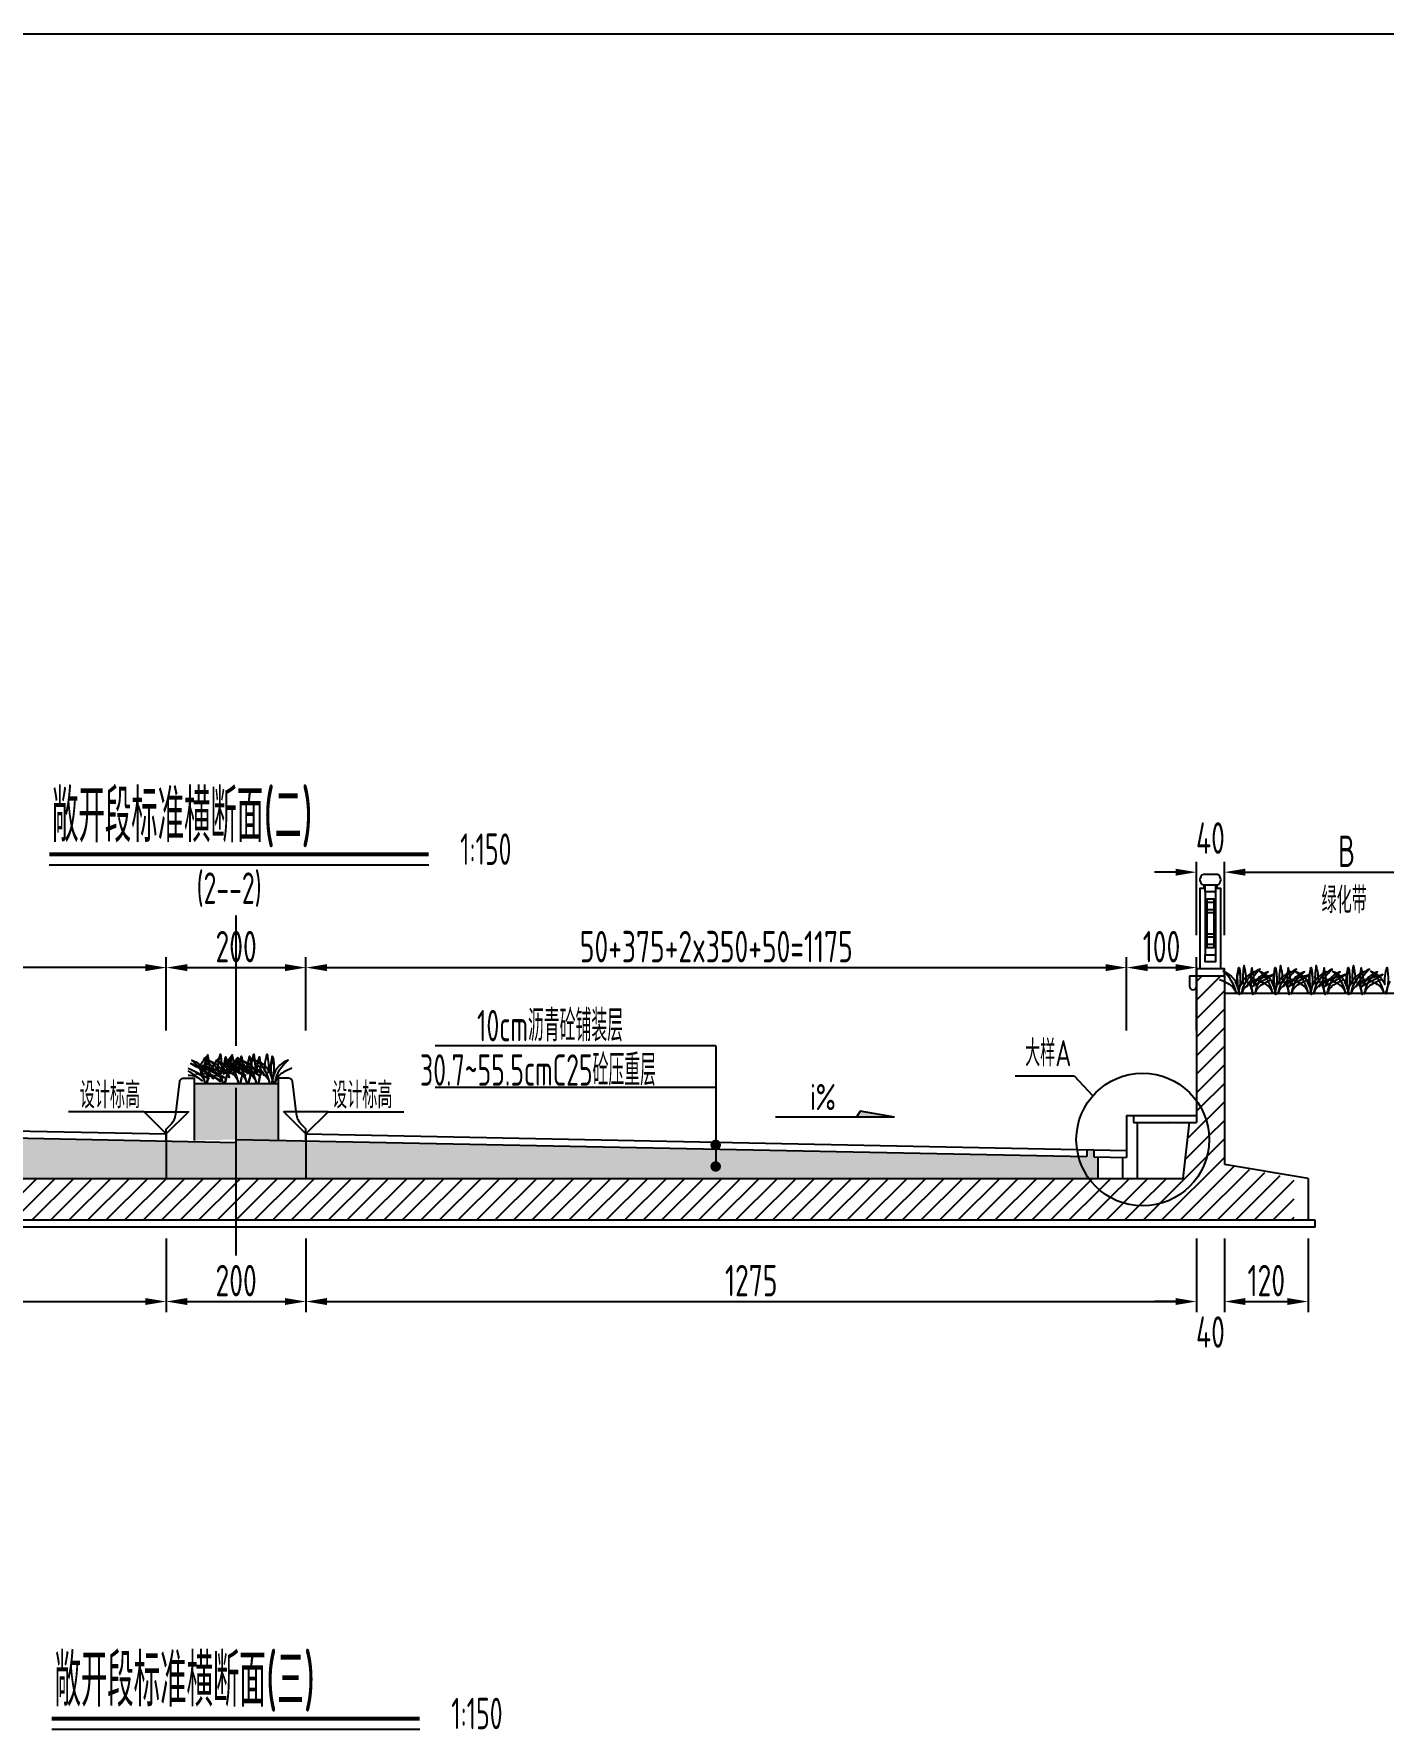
# Model space of a CAD drawing. Header units: millimetres. Extents: x -29538 to 115583, y -232866 to 15404.
# Drawn here: x 1193 to 3125, y 12976 to 15404 of the extents above; entities that cross this region are included whole.
import ezdxf
from ezdxf.enums import TextEntityAlignment as Align

# ---------------------------------------------------------------- set-up
doc = ezdxf.new("R2010")
doc.units = ezdxf.units.MM
doc.header["$LTSCALE"] = 10
doc.header["$MEASUREMENT"] = 0
doc.linetypes.add('ACAD_ISO04W100', pattern=[30, 24, -3, 0, -3])
for name, color, linetype in [('3', 3, 'Continuous'), ('中心线', 3, 'ACAD_ISO04W100'), ('填充', 8, 'Continuous'), ('尺寸', 4, 'Continuous'), ('文字', 7, 'Continuous'), ('标注', 4, 'Continuous'), ('栏杆', 8, 'Continuous'), ('次轮廓线', 7, 'Continuous'), ('轮廓线', 1, 'Continuous')]:
    doc.layers.add(name, color=color, linetype=linetype)
doc.styles.get("Standard").update_dxf_attribs({"font": 'gbenor.shx', "width": 0.75, "bigfont": 'gbcbig.shx'})
doc.dimstyles.new('150', dxfattribs={"dimscale": 15, "dimtxt": 3, "dimasz": 2, "dimexe": 1, "dimexo": 1, "dimgap": 0.5, "dimtad": 1, "dimdec": 1, "dimdsep": 46, "dimtxsty": 'Standard', "dimcen": 0.5, "dimadec": 0, "dimazin": 0, "dimtfac": 1, "dimtdec": 1, "dimtofl": 0, "dimtmove": 2, "dimatfit": 3, "dimfxl": 0, "dimtolj": 1, "dimtzin": 0, "dimarcsym": 0})

# ---------------------------------------------------------------- blocks, each defined once
blk = doc.blocks.new('*D145')
at = {"layer": 'Defpoints', "color": 0}
for p in [(107.9, 13903.2), (1382.9, 13766.2), (1382.9, 13589.9)]:
    blk.add_point(p, dxfattribs=at)
at = {"layer": '标注', "color": 0, "lineweight": -2}
for p, q in [((107.9, 13679.9), (107.9, 13574.9)), ((1382.9, 13679.9), (1382.9, 13574.9)), ((137.9, 13589.9), (1352.9, 13589.9))]:
    blk.add_line(p, q, dxfattribs=at)
at = {"layer": '标注', "color": 0}
for points in [[(137.9, 13594.9), (137.9, 13584.9), (107.9, 13589.9)], [(1352.9, 13594.9), (1352.9, 13584.9), (1382.9, 13589.9)]]:
    blk.add_solid(points, dxfattribs=at)
at = {"layer": '标注', "color": 0, "insert": (745.4, 13619.9), "char_height": 45, "attachment_point": 5}
blk.add_mtext('\\A1;1275', dxfattribs=at)
blk = doc.blocks.new('*D146')
at = {"layer": 'Defpoints', "color": 0}
for p in [(1382.9, 13766.2), (1582.9, 13766.2), (1582.9, 13589.9)]:
    blk.add_point(p, dxfattribs=at)
at = {"layer": '标注', "color": 0, "lineweight": -2}
for p, q in [((1382.9, 13679.9), (1382.9, 13574.9)), ((1582.9, 13679.9), (1582.9, 13574.9)), ((1412.9, 13589.9), (1552.9, 13589.9))]:
    blk.add_line(p, q, dxfattribs=at)
at = {"layer": '标注', "color": 0}
for points in [[(1412.9, 13594.9), (1412.9, 13584.9), (1382.9, 13589.9)], [(1552.9, 13594.9), (1552.9, 13584.9), (1582.9, 13589.9)]]:
    blk.add_solid(points, dxfattribs=at)
at = {"layer": '标注', "color": 0, "insert": (1482.9, 13619.9), "char_height": 45, "attachment_point": 5}
blk.add_mtext('\\A1;200', dxfattribs=at)
blk = doc.blocks.new('*D147')
at = {"layer": 'Defpoints', "color": 0}
for p in [(2857.9, 13846.2), (1582.9, 13766.2), (2857.9, 13589.9)]:
    blk.add_point(p, dxfattribs=at)
at = {"layer": '标注', "color": 0, "lineweight": -2}
for p, q in [((1582.9, 13679.9), (1582.9, 13574.9)), ((2857.9, 13679.9), (2857.9, 13574.9)), ((1612.9, 13589.9), (2827.9, 13589.9))]:
    blk.add_line(p, q, dxfattribs=at)
at = {"layer": '标注', "color": 0}
for points in [[(1612.9, 13594.9), (1612.9, 13584.9), (1582.9, 13589.9)], [(2827.9, 13594.9), (2827.9, 13584.9), (2857.9, 13589.9)]]:
    blk.add_solid(points, dxfattribs=at)
at = {"layer": '标注', "color": 0, "insert": (2220.4, 13619.9), "char_height": 45, "attachment_point": 5}
blk.add_mtext('\\A1;1275', dxfattribs=at)
blk = doc.blocks.new('*D148')
at = {"layer": 'Defpoints', "color": 0}
for p in [(2857.9, 13846.2), (2897.9, 13786.2), (2897.9, 13589.9)]:
    blk.add_point(p, dxfattribs=at)
at = {"layer": '标注', "color": 0, "lineweight": -2}
for p, q in [((2857.9, 13679.9), (2857.9, 13574.9)), ((2897.9, 13679.9), (2897.9, 13574.9)), ((2827.9, 13589.9), (2797.9, 13589.9)), ((2927.9, 13589.9), (2957.9, 13589.9))]:
    blk.add_line(p, q, dxfattribs=at)
at = {"layer": '标注', "color": 0}
for points in [[(2827.9, 13594.9), (2827.9, 13584.9), (2857.9, 13589.9)], [(2927.9, 13594.9), (2927.9, 13584.9), (2897.9, 13589.9)]]:
    blk.add_solid(points, dxfattribs=at)
at = {"layer": '标注', "color": 0, "insert": (2877.9, 13546.2), "char_height": 45, "attachment_point": 5}
blk.add_mtext('\\A1;40', dxfattribs=at)
blk = doc.blocks.new('*D149')
at = {"layer": 'Defpoints', "color": 0}
for p in [(2897.9, 13786.2), (3017.9, 13706.2), (3017.9, 13589.9)]:
    blk.add_point(p, dxfattribs=at)
at = {"layer": '标注', "color": 0, "lineweight": -2}
for p, q in [((2897.9, 13679.9), (2897.9, 13574.9)), ((3017.9, 13679.9), (3017.9, 13574.9)), ((2927.9, 13589.9), (2987.9, 13589.9))]:
    blk.add_line(p, q, dxfattribs=at)
at = {"layer": '标注', "color": 0}
for points in [[(2927.9, 13594.9), (2927.9, 13584.9), (2897.9, 13589.9)], [(2987.9, 13594.9), (2987.9, 13584.9), (3017.9, 13589.9)]]:
    blk.add_solid(points, dxfattribs=at)
at = {"layer": '标注', "color": 0, "insert": (2957.9, 13619.9), "char_height": 45, "attachment_point": 5}
blk.add_mtext('\\A1;120', dxfattribs=at)
blk = doc.blocks.new('*D154')
at = {"layer": 'Defpoints', "color": 0}
for p in [(1582.9, 14067.9), (1382.9, 13829.7), (1582.9, 13829.7)]:
    blk.add_point(p, dxfattribs=at)
at = {"layer": '标注', "color": 0, "lineweight": -2}
for p, q in [((1382.9, 13977.9), (1382.9, 14082.9)), ((1582.9, 13977.9), (1582.9, 14082.9)), ((1412.9, 14067.9), (1552.9, 14067.9))]:
    blk.add_line(p, q, dxfattribs=at)
at = {"layer": '标注', "color": 0}
for points in [[(1412.9, 14072.9), (1412.9, 14062.9), (1382.9, 14067.9)], [(1552.9, 14072.9), (1552.9, 14062.9), (1582.9, 14067.9)]]:
    blk.add_solid(points, dxfattribs=at)
at = {"layer": '标注', "color": 0, "insert": (1482.9, 14097.9), "char_height": 45, "attachment_point": 5}
blk.add_mtext('\\A1;200', dxfattribs=at)
blk = doc.blocks.new('*D155')
at = {"layer": 'Defpoints', "color": 0}
for p in [(2897.9, 14204.5), (2857.9, 13856.2), (2897.9, 13786.2)]:
    blk.add_point(p, dxfattribs=at)
at = {"layer": '标注', "color": 0, "lineweight": -2}
for p, q in [((2827.9, 14204.5), (2797.9, 14204.5)), ((2857.9, 14114.5), (2857.9, 14219.5)), ((2897.9, 14114.5), (2897.9, 14219.5)), ((2927.9, 14204.5), (2957.9, 14204.5))]:
    blk.add_line(p, q, dxfattribs=at)
at = {"layer": '标注', "color": 0}
for points in [[(2827.9, 14209.5), (2827.9, 14199.5), (2857.9, 14204.5)], [(2927.9, 14209.5), (2927.9, 14199.5), (2897.9, 14204.5)]]:
    blk.add_solid(points, dxfattribs=at)
at = {"layer": '标注', "color": 0, "insert": (2877.9, 14253.3), "char_height": 45, "attachment_point": 5}
blk.add_mtext('\\A1;40', dxfattribs=at)
blk = doc.blocks.new('*D156')
at = {"layer": 'Defpoints', "color": 0}
for p in [(2757.9, 14067.9), (2757.9, 13856.2), (1582.9, 13796.2)]:
    blk.add_point(p, dxfattribs=at)
at = {"layer": '标注', "color": 0, "lineweight": -2}
for p, q in [((1582.9, 13977.9), (1582.9, 14082.9)), ((2757.9, 13977.9), (2757.9, 14082.9)), ((1612.9, 14067.9), (2727.9, 14067.9))]:
    blk.add_line(p, q, dxfattribs=at)
at = {"layer": '标注', "color": 0}
for points in [[(1612.9, 14072.9), (1612.9, 14062.9), (1582.9, 14067.9)], [(2727.9, 14072.9), (2727.9, 14062.9), (2757.9, 14067.9)]]:
    blk.add_solid(points, dxfattribs=at)
at = {"layer": '标注', "color": 0, "insert": (2170.4, 14097.9), "char_height": 45, "attachment_point": 5}
blk.add_mtext('\\A1;50+375+2x350+50=1175', dxfattribs=at)
blk = doc.blocks.new('*D157')
at = {"layer": 'Defpoints', "color": 0}
for p in [(2857.9, 14067.9), (2757.9, 13856.2), (2857.9, 13856.2)]:
    blk.add_point(p, dxfattribs=at)
at = {"layer": '标注', "color": 0, "lineweight": -2}
for p, q in [((2757.9, 13977.9), (2757.9, 14082.9)), ((2857.9, 13977.9), (2857.9, 14082.9)), ((2787.9, 14067.9), (2827.9, 14067.9))]:
    blk.add_line(p, q, dxfattribs=at)
at = {"layer": '标注', "color": 0}
for points in [[(2787.9, 14072.9), (2787.9, 14062.9), (2757.9, 14067.9)], [(2827.9, 14072.9), (2827.9, 14062.9), (2857.9, 14067.9)]]:
    blk.add_solid(points, dxfattribs=at)
at = {"layer": '标注', "color": 0, "insert": (2807.9, 14097.9), "char_height": 45, "attachment_point": 5}
blk.add_mtext('\\A1;100', dxfattribs=at)
blk = doc.blocks.new('箭头')
at = {"layer": '尺寸'}
blk.add_hatch(color=256, dxfattribs=at).paths.add_polyline_path([(0, 0), (-0.35, 0.6), (-3.63, 0)])
for p, q in [((-3.63, 0), (-0.35, 0.6)), ((-3.63, 0), (7.74, 0)), ((-0.35, 0.6), (0, 0))]:
    blk.add_line(p, q, dxfattribs=at)
blk = doc.blocks.new('*D175')
at = {"layer": 'Defpoints', "color": 0}
for p in [(3247.9, 14204.5), (2897.9, 14056.2), (3247.9, 14031.2)]:
    blk.add_point(p, dxfattribs=at)
at = {"layer": '标注', "color": 0, "lineweight": -2}
for p, q in [((2897.9, 14114.5), (2897.9, 14219.5)), ((2927.9, 14204.5), (3217.9, 14204.5)), ((3247.9, 14114.5), (3247.9, 14219.5))]:
    blk.add_line(p, q, dxfattribs=at)
at = {"layer": '标注', "color": 0}
for points in [[(2927.9, 14209.5), (2927.9, 14199.5), (2897.9, 14204.5)], [(3217.9, 14209.5), (3217.9, 14199.5), (3247.9, 14204.5)]]:
    blk.add_solid(points, dxfattribs=at)
at = {"layer": '标注', "color": 0, "insert": (3072.9, 14234.5), "char_height": 45, "attachment_point": 5}
blk.add_mtext('\\A1;B', dxfattribs=at)
blk = doc.blocks.new('栏杆')
at = {"layer": '栏杆'}
blk.add_lwpolyline([(-10, 110), (10, 110, 0.671593), (10, 125), (-10, 125, 0.671593), (-10, 110)], format="xyb", dxfattribs=at)
for points in [[(-7.5, 105), (-15, 105), (-15, -10)], [(-7.5, 105), (-9, 105), (-9, 110), (9, 110), (9, 105), (7.5, 105)], [(-7.5, 100), (-7.5, 10)], [(15, -10), (15, -10), (15, 105), (7.5, 105)], [(7.5, 100), (7.5, 10)], [(-5, 90), (-5, 20)], [(5, 90), (5, 20)]]:
    blk.add_lwpolyline(points, dxfattribs=at)
for points in [[(-7.5, 110), (7.5, 110), (7.5, 100), (-7.5, 100)], [(-5, 90), (5, 90), (5, 85), (-5, 85)], [(-5, 75), (5, 75), (5, 70), (-5, 70)], [(-5, 40), (5, 40), (5, 35), (-5, 35)], [(-5, 25), (5, 25), (5, 20), (-5, 20)], [(-7.5, 10), (7.5, 10), (7.5, 0), (-7.5, 0)]]:
    blk.add_lwpolyline(points, close=True, dxfattribs=at)
blk = doc.blocks.new('*D180')
at = {"layer": 'Defpoints', "color": 0}
for p in [(207.9, 14067.9), (207.9, 13853.2), (1382.9, 13829.7)]:
    blk.add_point(p, dxfattribs=at)
at = {"layer": '标注', "color": 0, "lineweight": -2}
for p, q in [((207.9, 13977.9), (207.9, 14082.9)), ((1382.9, 13977.9), (1382.9, 14082.9)), ((1352.9, 14067.9), (237.9, 14067.9))]:
    blk.add_line(p, q, dxfattribs=at)
at = {"layer": '标注', "color": 0}
for points in [[(237.9, 14072.9), (237.9, 14062.9), (207.9, 14067.9)], [(1352.9, 14072.9), (1352.9, 14062.9), (1382.9, 14067.9)]]:
    blk.add_solid(points, dxfattribs=at)
at = {"layer": '标注', "color": 0, "insert": (795.4, 14097.9), "char_height": 45, "attachment_point": 5}
blk.add_mtext('\\A1;50+375+2x350+50=1175', dxfattribs=at)

msp = doc.modelspace()

# ---------------------------------------------------------------- hatches: boundary and pattern name
at = {"layer": '填充'}
h = msp.add_hatch(dxfattribs=at)
h.set_pattern_fill('ANSI31', color=256, scale=150, style=0)
h.paths.add_polyline_path([(117.87, 13903.24), (115.29, 13903.24, 0.1896002), (89.84, 13838.51, 0.6399118), (246.49, 13766.24), (126.86, 13766.24)], flags=17)
h.paths.add_polyline_path([(372.26, 13707.66), (372.26, 13764.81), (439.76, 13764.81), (439.76, 13707.66)], flags=24)
edge = h.paths.add_edge_path()
edge.add_line((67.87, 14056.24), (67.87, 13786.24))
edge.add_line((67.87, 13786.24), (-32.13, 13766.24))
edge.add_line((-32.13, 13766.24), (-32.13, 13706.24))
edge.add_line((-32.13, 13706.24), (1482.87, 13706.24))
edge.add_line((1482.87, 13706.24), (1482.87, 13766.24))
edge.add_line((1482.87, 13766.24), (246.49, 13766.24))
edge.add_arc((184.84, 13838.51), 95, 137.05658, 310.46263, ccw=False)
edge.add_line((115.29, 13903.24), (107.87, 13903.24))
edge.add_line((107.87, 13903.24), (107.87, 14056.24))
edge.add_line((107.87, 14056.24), (67.87, 14056.24))
h = msp.add_hatch(dxfattribs=at)
h.set_pattern_fill('ANSI31', color=256, scale=150, style=0)
h.paths.add_polyline_path([(2875.9, 13821.73, 0.1578684), (2857.87, 13877.42), (2857.87, 13846.24), (2847.87, 13846.24), (2838.88, 13766.24), (2703.8, 13766.24, 0.7282378)], flags=17)
edge = h.paths.add_edge_path()
edge.add_line((2897.87, 13786.24), (2897.87, 14056.24))
edge.add_line((2897.87, 14056.24), (2857.87, 14056.24))
edge.add_line((2857.87, 14056.24), (2857.87, 13877.42))
edge.add_arc((2780.9, 13821.73), 95, -144.25409, 35.88461, ccw=False)
edge.add_line((2703.8, 13766.24), (1482.87, 13766.24))
edge.add_line((1482.87, 13766.24), (1482.87, 13706.24))
edge.add_line((1482.87, 13706.24), (2997.87, 13706.24))
edge.add_line((2997.87, 13706.24), (2997.87, 13766.24))
edge.add_line((2997.87, 13766.24), (2897.87, 13786.24))
h = msp.add_hatch(dxfattribs=at)
h.set_pattern_fill('AR-SAND', color=256, style=0)
h.set_pattern_definition([(37.5, (5e-13, 14143.278), (-0.0629934, 1.9268238), [0, -1.52, 0, -1.7, 0, -1.625]), (7.5, (5e-13, 14143.278), (1.7697767, 2.822146), [0, -0.82, 0, -1.37, 0, -0.525]), (327.5, (-1.23, 14143.278), (3.1141419, 0.005659), [0, -0.5, 0, -1.8, 0, -2.35]), (317.5, (-1.23, 14143.278), (3.0061266, 0.8776756), [0, -0.25, 0, -1.18, 0, -1.35])])
h.paths.add_polyline_path([(1542.87, 13902.01), (1482.87, 13902.01), (1482.87, 13821.74), (1542.87, 13820.54)])
h.paths.add_polyline_path([(1482.87, 13902.01), (1422.87, 13902.01), (1422.87, 13820.54), (1482.87, 13821.74)])
h = msp.add_hatch(dxfattribs=at)
h.set_pattern_fill('AR-CONC', color=256, scale=5, style=0)
h.set_pattern_definition([(130, (2965.737, 9381.39), (-35.86301, -3.1376), [3.75, -41.25]), (185, (2965.737, 9381.39), (6.93757, 37.6096), [3, -33]), (79.5486, (2962.75, 9381.128), (-28.92547, 34.47198), [3.187, -35.0571]), (133.8158, (2965.737, 9391.39), (-53.36205, -8.27595), [5.625, -61.875]), (83.3644, (2961.29, 9390.7), (-46.73314, 48.7059), [4.7805, -52.58565]), (188.8158, (2965.737, 9391.39), (-46.7331, 48.70593), [4.5, -49.5]), (159, (2960.737, 9388.89), (-29.84535, -20.13094), [3.75, -41.25]), (214, (2960.737, 9388.89), (-12.16577, 36.2575), [3, -33]), (108.5486, (2958.25, 9387.21), (-42.01113, 16.12652), [3.187, -35.0571]), (142.5, (2965.737, 9381.389), (-0.607993, 16.644693), [0, -32.6, 0, -33.5, 0, -33.125]), (172.5, (2965.737, 9381.39), (-13.153477, 19.720586), [0, -19.1, 0, -31.85, 0, -12.625]), (212.5, (2976.887, 9381.389), (-26.691122, -1.127744), [0, -12.5, 0, -39, 0, -51.75]), (222.5, (2981.887, 9381.39), (-29.15931, 5.00525), [0, -16.25, 0, -25.9, 0, -36.75])])
h.paths.add_polyline_path([(1382.87, 13819.74), (1482.87, 13817.74), (1482.87, 13766.24), (1382.87, 13766.24)])
h.paths.add_polyline_path([(279.84, 13838.51, 0.0086413), (279.78, 13841.8), (1382.87, 13819.74), (1382.87, 13766.24), (246.49, 13766.24, 0.2195778)])
h.paths.add_polyline_path([(248.87, 13842.42), (254.87, 13842.3), (254.87, 13852.3), (264.87, 13852.1), (264.87, 13842.1), (279.78, 13841.8, -0.0086413), (279.84, 13838.51, -0.2108359), (248.87, 13768.34)])
h = msp.add_hatch(dxfattribs=at)
h.set_pattern_fill('AR-CONC', color=256, scale=5, style=0)
h.set_pattern_definition([(130, (2965.737, 13236.71), (-35.863, -3.1376), [3.75, -41.25]), (185, (2965.737, 13236.71), (6.9376, 37.6096), [3, -33]), (79.5486, (2962.75, 13236.447), (-28.9255, 34.472), [3.187, -35.0571]), (133.8158, (2965.737, 13246.71), (-53.362, -8.276), [5.625, -61.875]), (83.3644, (2961.29, 13246.02), (-46.7331, 48.7059), [4.7805, -52.5856]), (188.8158, (2965.737, 13246.71), (-46.7331, 48.706), [4.5, -49.5]), (159, (2960.737, 13244.21), (-29.84535, -20.13094), [3.75, -41.25]), (214, (2960.737, 13244.21), (-12.1658, 36.2575), [3, -33]), (108.5486, (2958.25, 13242.53), (-42.0111, 16.1265), [3.187, -35.0571]), (142.5, (2965.737, 13236.709), (-0.60799, 16.64469), [0, -32.6, 0, -33.5, 0, -33.125]), (172.5, (2965.737, 13236.709), (-13.15348, 19.72059), [0, -19.1, 0, -31.85, 0, -12.625]), (212.5, (2976.887, 13236.709), (-26.69112, -1.12774), [0, -12.5, 0, -39, 0, -51.75]), (222.5, (2981.887, 13236.709), (-29.1593, 5.00525), [0, -16.25, 0, -25.9, 0, -36.75])])
h.paths.add_polyline_path([(1582.87, 13819.74), (2702.87, 13797.34), (2702.87, 13807.34), (2712.87, 13807.14), (2712.87, 13797.04), (2717.87, 13796.94), (2717.87, 13766.24), (1582.87, 13766.24)])
h.paths.add_polyline_path([(1482.87, 13821.74), (1582.87, 13819.74), (1582.87, 13766.24), (1482.87, 13766.24)])

# ---------------------------------------------------------------- linework, layer by layer
for p, q in [((1215.42, 14214.97), (1758.58, 14214.97)), ((2598.24, 13912.82), (2682.85, 13912.82)), ((2682.85, 13912.82), (2709.39, 13884.28)), ((1422.87, 13902.01), (1542.87, 13902.01)), ((1351.05, 13861.56), (1242.95, 13861.56)), ((1614.69, 13861.56), (1722.79, 13861.56)), ((1218.92, 12977.7), (1745.88, 12977.7))]:
    msp.add_line(p, q)
at = {"ltscale": 100}
for p, q in [((2169.53, 13956.06), (1767.72, 13956.06)), ((2169.53, 13956.06), (2169.53, 13783.24)), ((2169.53, 13896.46), (1767.72, 13896.46))]:
    msp.add_line(p, q, dxfattribs=at)
msp.add_lwpolyline([(-3642.81, 15404.42), (5321.54, 15404.42), (5321.54, -4750.7), (-3642.81, -4750.7)], close=True)
for points in [[(1215.42, 14229.97, 6, 6, 0), (1758.58, 14229.97, 0.6, 0.6, 0)], [(1218.92, 12992.7, 6, 6, 0), (1745.88, 12992.7, 0.6, 0.6, 0)]]:
    msp.add_lwpolyline(points, format="xyseb")
msp.add_lwpolyline([(2897.87, 14056.24), (2897.87, 14066.24), (2857.87, 14066.24), (2857.87, 14056.24)])
at = {"const_width": 7.5}
for points in [[(2173.28, 13814.09, -1), (2165.78, 13814.09, -1)], [(2173.28, 13783.24, -1), (2165.78, 13783.24, -1)]]:
    msp.add_lwpolyline(points, format="xyb", close=True, dxfattribs=at)
msp.add_circle((2780.9, 13821.73), 95)
at = {"layer": '3', "color": 9}
for points in [[(2890.86, 14051.07, -0.0394978), (2902.56, 14045.4, -0.232087), (2914.53, 14031.24, 0.1911867), (2895.94, 14062.62, -0.2267195), (2915.89, 14043.58, -0.091203), (2919.07, 14068.28, -0.1239074), (2917.57, 14030.45, -0.0624947), (2923.37, 14048.37)], [(2946.26, 14050.23, 0.0394978), (2934.56, 14044.56, 0.232087), (2922.59, 14030.4, -0.1911867), (2941.18, 14061.78, 0.2267195), (2921.23, 14042.75, 0.091203), (2918.05, 14067.44, 0.1239074), (2919.55, 14029.61, 0.0624947), (2913.75, 14047.53)], [(2936.84, 14040.45, 0.013375), (2968.19, 14057.97, 0.001492), (2936.45, 14048.23, 0.302407), (2930.55, 14040.98, -0.1063996), (2949.14, 14065.45, 0.2267195), (2929.19, 14046.42, 0.091203), (2926.01, 14071.11, 0.074282), (2924.82, 14044.13)], [(2965.43, 14050.23, 0.0394978), (2953.73, 14044.56, 0.232087), (2941.76, 14030.4, -0.1911867), (2960.35, 14061.78, 0.2267195), (2940.4, 14042.75, 0.091203), (2937.22, 14067.44, 0.1239074), (2938.71, 14029.61, 0.0624947), (2932.92, 14047.53)], [(2943.01, 14051.07, -0.0394978), (2954.72, 14045.4, -0.232087), (2966.69, 14031.24, 0.1911867), (2948.1, 14062.62, -0.2267195), (2968.05, 14043.58, -0.091203), (2971.22, 14068.28, -0.1239074), (2969.73, 14030.45, -0.0624947), (2975.53, 14048.37)], [(2998.42, 14050.23, 0.0394978), (2986.72, 14044.56, 0.232087), (2974.75, 14030.4, -0.1911867), (2993.34, 14061.78, 0.2267195), (2973.39, 14042.75, 0.091203), (2970.21, 14067.44, 0.1239074), (2971.7, 14029.61, 0.0624947), (2965.91, 14047.53)], [(2989, 14040.45, 0.013375), (3020.35, 14057.97, 0.001492), (2988.6, 14048.23, 0.302407), (2982.71, 14040.98, -0.1063996), (3001.3, 14065.45, 0.2267195), (2981.35, 14046.42, 0.091203), (2978.17, 14071.11, 0.074282), (2976.97, 14044.13)], [(3017.59, 14050.23, 0.0394978), (3005.88, 14044.56, 0.232087), (2993.92, 14030.4, -0.1911867), (3012.51, 14061.78, 0.2267195), (2992.55, 14042.75, 0.091203), (2989.38, 14067.44, 0.1239074), (2990.87, 14029.61, 0.0624947), (2985.08, 14047.53)], [(2994.16, 14051.07, -0.0394978), (3005.87, 14045.4, -0.232087), (3017.84, 14031.24, 0.1911867), (2999.24, 14062.62, -0.2267195), (3019.2, 14043.58, -0.091203), (3022.37, 14068.28, -0.1239074), (3020.88, 14030.45, -0.0624947), (3026.68, 14048.37)], [(3049.57, 14050.23, 0.0394978), (3037.87, 14044.56, 0.232087), (3025.9, 14030.4, -0.1911867), (3044.49, 14061.78, 0.2267195), (3024.54, 14042.75, 0.091203), (3021.36, 14067.44, 0.1239074), (3022.85, 14029.61, 0.0624947), (3017.06, 14047.53)], [(3040.15, 14040.45, 0.013375), (3071.5, 14057.97, 0.001492), (3039.75, 14048.23, 0.302407), (3033.86, 14040.98, -0.1063996), (3052.45, 14065.45, 0.2267195), (3032.5, 14046.42, 0.091203), (3029.32, 14071.11, 0.074282), (3028.12, 14044.13)], [(3068.74, 14050.23, 0.0394978), (3057.03, 14044.56, 0.232087), (3045.06, 14030.4, -0.1911867), (3063.66, 14061.78, 0.2267195), (3043.7, 14042.75, 0.091203), (3040.53, 14067.44, 0.1239074), (3042.02, 14029.61, 0.0624947), (3036.23, 14047.53)], [(3047.45, 14051.07, -0.0394978), (3059.16, 14045.4, -0.232087), (3071.13, 14031.24, 0.1911867), (3052.54, 14062.62, -0.2267195), (3072.49, 14043.58, -0.091203), (3075.66, 14068.28, -0.1239074), (3074.17, 14030.45, -0.0624947), (3079.97, 14048.37)], [(3102.86, 14050.23, 0.0394978), (3091.16, 14044.56, 0.232087), (3079.19, 14030.4, -0.1911867), (3097.78, 14061.78, 0.2267195), (3077.83, 14042.75, 0.091203), (3074.65, 14067.44, 0.1239074), (3076.15, 14029.61, 0.0624947), (3070.35, 14047.53)], [(3093.44, 14040.45, 0.013375), (3124.79, 14057.97, 0.001492), (3093.04, 14048.23, 0.302407), (3087.15, 14040.98, -0.1063996), (3105.74, 14065.45, 0.2267195), (3085.79, 14046.42, 0.091203), (3082.61, 14071.11, 0.074282), (3081.42, 14044.13)], [(3122.03, 14050.23, 0.0394978), (3110.32, 14044.56, 0.232087), (3098.36, 14030.4, -0.1911867), (3116.95, 14061.78, 0.2267195), (3097, 14042.75, 0.091203), (3093.82, 14067.44, 0.1239074), (3095.31, 14029.61, 0.0624947), (3089.52, 14047.53)], [(3102.56, 14051.07, -0.0394978), (3114.27, 14045.4, -0.232087), (3126.24, 14031.24, 0.1911867), (3107.64, 14062.62, -0.2267195), (3127.6, 14043.58, -0.091203), (3130.77, 14068.28, -0.1239074), (3129.28, 14030.45, -0.0624947), (3135.07, 14048.37)], [(1414.35, 13923.72, -0.0394978), (1426.05, 13918.05, -0.232087), (1438.02, 13903.89, 0.1911867), (1419.43, 13935.27, -0.2267195), (1439.38, 13916.24, -0.091203), (1442.56, 13940.93, -0.1239074), (1441.07, 13903.1, -0.0624947), (1446.86, 13921.02)], [(1449.47, 13913.1, -0.013375), (1418.13, 13930.62, -0.001492), (1449.87, 13920.88, -0.302407), (1455.77, 13913.63, 0.1063996), (1437.17, 13938.1, -0.2267195), (1457.13, 13919.07, -0.091203), (1460.3, 13943.76, -0.074282), (1461.5, 13916.78)], [(1431.15, 13926.65, -0.0656242), (1442.48, 13942.86, 0.0063244), (1440.16, 13936.96, 0.0063244)], [(1466.56, 13910.27, -0.013375), (1435.21, 13927.79, -0.001492), (1466.96, 13918.05, -0.302407), (1472.85, 13910.8, 0.1063996), (1454.26, 13935.27, -0.2267195), (1474.21, 13916.24, -0.091203), (1477.39, 13940.93, -0.074282), (1478.59, 13913.95)], [(1440.05, 13922.88, -0.0394978), (1451.76, 13917.21, -0.232087), (1463.73, 13903.05, 0.1911867), (1445.13, 13934.43, -0.2267195), (1465.09, 13915.4, -0.091203), (1468.26, 13940.1, -0.1239074), (1466.77, 13902.26, -0.0624947), (1472.57, 13920.19)], [(1448.24, 13923.82, -0.0656242), (1459.56, 13940.03, 0.0063244), (1457.25, 13934.13, 0.0063244)], [(1461.65, 13915.79, -0.1130591), (1477.31, 13942.86, -0.0330136), (1466.37, 13915.84, -0.0330136)], [(1462.29, 13923.72, -0.0394978), (1473.99, 13918.05, -0.232087), (1485.96, 13903.89, 0.1911867), (1467.37, 13935.27, -0.2267195), (1487.32, 13916.24, -0.091203), (1490.5, 13940.93, -0.1239074), (1489.01, 13903.1, -0.0624947), (1494.8, 13921.02)], [(1497.41, 13913.1, -0.013375), (1466.07, 13930.62, -0.001492), (1497.81, 13920.88, -0.302407), (1503.71, 13913.63, 0.1063996), (1485.11, 13938.1, -0.2267195), (1505.07, 13919.07, -0.091203), (1508.24, 13943.76, -0.074282), (1509.44, 13916.78)], [(1473.94, 13922.98, -0.0656242), (1485.27, 13939.19, 0.0063244), (1482.95, 13933.29, 0.0063244)], [(1474.03, 13923.72, -0.0394978), (1485.73, 13918.05, -0.232087), (1497.7, 13903.89, 0.1911867), (1479.11, 13935.27, -0.2267195), (1499.06, 13916.24, -0.091203), (1502.24, 13940.93, -0.1239074), (1500.75, 13903.1, -0.0624947), (1506.54, 13921.02)], [(1516.58, 13913.1, -0.013375), (1485.23, 13930.62, -0.001492), (1516.98, 13920.88, -0.302407), (1522.87, 13913.63, 0.1063996), (1504.28, 13938.1, -0.2267195), (1524.23, 13919.07, -0.091203), (1527.41, 13943.76, -0.074282), (1528.61, 13916.78)], [(1487.99, 13922.88, -0.0394978), (1499.7, 13917.21, -0.232087), (1511.67, 13903.05, 0.1911867), (1493.07, 13934.43, -0.2267195), (1513.03, 13915.4, -0.091203), (1516.2, 13940.1, -0.1239074), (1514.71, 13902.26, -0.0624947), (1520.51, 13920.19)], [(1507.16, 13922.88, -0.0394978), (1518.86, 13917.21, -0.232087), (1530.83, 13903.05, 0.1911867), (1512.24, 13934.43, -0.2267195), (1532.19, 13915.4, -0.091203), (1535.37, 13940.1, -0.1239074), (1533.88, 13902.26, -0.0624947), (1539.67, 13920.19)], [(1562.57, 13923.72, 0.0394978), (1550.86, 13918.05, 0.232087), (1538.89, 13903.89, -0.1911867), (1557.49, 13935.27, 0.2267195), (1537.53, 13916.24, 0.091203), (1534.36, 13940.93, 0.1239074), (1535.85, 13903.1, 0.0624947), (1530.05, 13921.02)], [(1414.35, 13913.85, -0.2088897), (1434.15, 13905.93, 0.0309304), (1414.35, 13919.93)], [(1444.88, 13908.19, 0.0931805), (1425.61, 13915.67, -0.1501755), (1449.46, 13912.99, -0.1501755)], [(1432.25, 13916.37, -0.0444766), (1434.62, 13921.13)], [(1434.75, 13921.06, 0.0048651), (1433.38, 13916.38, 0.0048651)], [(1439.73, 13935.8, 0.0112436), (1436.03, 13925.15)], [(1437.25, 13924.78, -0.0794345), (1444.41, 13930.96, -0.0794345)], [(1439.62, 13915.87, -0.0226272), (1441.14, 13917.55, -0.0226272)], [(1440.72, 13917.77, 0.0066718), (1439.66, 13915.86)], [(1440.05, 13913.01, -0.2088897), (1459.85, 13905.09, 0.0309304), (1440.05, 13919.09)], [(1461.97, 13905.36, 0.0931805), (1442.7, 13912.84, -0.1501755), (1466.55, 13910.16, -0.1501755)], [(1464.45, 13929.73, -0.0551464), (1470.68, 13931.87, 0.0175385), (1466.78, 13927.64)], [(1466.36, 13916.39, -0.2245474), (1488.42, 13934.7, -0.0120292), (1470.64, 13913.53)], [(1482.52, 13932.14, 0.0112436), (1478.82, 13921.49)], [(1480.04, 13921.11, -0.0794345), (1487.2, 13927.29, -0.0794345)], [(1448.98, 13908.29, -0.0444766), (1450.16, 13910.68)], [(1450.23, 13910.64, 0.0048651), (1449.54, 13908.3, 0.0048651)]]:
    msp.add_lwpolyline(points, format="xyb", dxfattribs=at)
at = {"layer": 'Defpoints', "color": 9}
for p, q in [((1382.87, 13829.74), (1382.87, 13766.24)), ((1582.87, 13829.74), (1582.87, 13766.24))]:
    msp.add_line(p, q, dxfattribs=at)
at = {"layer": '中心线'}
msp.add_line((1482.87, 13655.92), (1482.87, 14142.38), dxfattribs=at)
at = {"layer": '次轮廓线'}
for p, q in [((207.87, 13853.24), (1382.87, 13829.74)), ((264.87, 13842.1), (1482.87, 13817.74)), ((2757.87, 13856.24), (2757.87, 13796.14)), ((2757.87, 13856.24), (2857.87, 13856.24)), ((2767.87, 13856.24), (2767.87, 13846.24)), ((2767.87, 13846.24), (2857.87, 13846.24)), ((2772.87, 13846.24), (2772.87, 13766.24)), ((1482.87, 13821.74), (2700.87, 13797.38)), ((1582.87, 13829.74), (2757.87, 13806.24)), ((2700.87, 13807.34), (2700.87, 13797.38)), ((2710.87, 13807.14), (2710.87, 13797.18)), ((2710.87, 13797.18), (2757.87, 13796.24)), ((2716.87, 13797.06), (2716.87, 13766.24)), ((2751.87, 13796.36), (2751.87, 13766.24)), ((3027.87, 13696.24), (-62.13, 13696.24)), ((3027.87, 13696.24), (3027.87, 13706.24))]:
    msp.add_line(p, q, dxfattribs=at)
at = {"layer": '次轮廓线', "ltscale": 100}
for points in [[(1382.87, 13819.74), (1382.87, 13836, -0.1989124), (1383.6, 13837.77), (1389.18, 13843.35, 0.1667819), (1396.45, 13858.22), (1402.32, 13905.16, -0.3782425), (1407.28, 13909.54), (1422.87, 13909.54), (1422.87, 13820.54)], [(1582.87, 13819.74), (1582.87, 13836, 0.1989124), (1582.14, 13837.77), (1576.56, 13843.35, -0.1667819), (1569.28, 13858.22), (1563.42, 13905.16, 0.3782425), (1558.45, 13909.54), (1542.87, 13909.54), (1542.87, 13820.54)]]:
    msp.add_lwpolyline(points, format="xyb", dxfattribs=at)
at = {"layer": '次轮廓线'}
for points in [[(1351.05, 13861.56), (1414.69, 13861.56), (1382.87, 13829.74)], [(1614.69, 13861.56), (1551.05, 13861.56), (1582.87, 13829.74)]]:
    msp.add_lwpolyline(points, close=True, dxfattribs=at)
at = {"layer": '轮廓线'}
for p, q in [((2847.87, 14056.24), (2897.87, 14056.24)), ((2847.87, 14056.24), (2847.87, 14041.24)), ((2857.87, 14056.24), (2857.87, 13846.24)), ((2897.87, 14056.24), (2897.87, 13786.24)), ((2897.87, 14031.24), (3722.87, 14031.24)), ((2838.88, 13766.24), (2847.87, 13846.24)), ((3017.87, 13766.24), (2897.87, 13786.24)), ((126.86, 13766.24), (2838.88, 13766.24)), ((3017.87, 13766.24), (3017.87, 13706.24)), ((3027.87, 13706.24), (-62.13, 13706.24))]:
    msp.add_line(p, q, dxfattribs=at)
msp.add_arc((2852.87, 14041.24), 5, 180, 0, dxfattribs=at)

# ---------------------------------------------------------------- block references
msp.add_blockref('栏杆', (2877.87, 14076.24))
at = {"layer": '尺寸', "xscale": -15, "yscale": 15, "zscale": 15}
msp.add_blockref('箭头', (2371.23, 13853.6), dxfattribs=at)

# ---------------------------------------------------------------- texts
at = {"width": 0.8}
msp.add_text('绿化带', height=37.5, dxfattribs=at).set_placement((3069.44, 14164.46), align=Align.MIDDLE_CENTER)
at = {"layer": '文字', "width": 0.7}
for s, height, p in [('敞开段标准横断面(二)', 75, (1219.33, 14247.47)), ('1:150', 45, (1803.58, 14214.97)), ('(2--2)', 45, (1426.26, 14159.16)), ('10cm沥青砼铺装层', 45, (1827.86, 13962.38)), ('30.7~55.5cmC25砼压重层', 45, (1746.23, 13898.78)), ('敞开段标准横断面(三)', 75, (1222.83, 13010.2)), ('1:150', 45, (1790.88, 12977.7))]:
    msp.add_text(s, height=height, dxfattribs=at).set_placement(p)
at = {"layer": '文字', "width": 0.8}
msp.add_text('大样A', height=37.5, rotation=360, dxfattribs=at).set_placement((2645.69, 13945.4), align=Align.MIDDLE_CENTER)
for s, p in [('设计标高', (1302.26, 13885.18)), ('设计标高', (1663.47, 13885.18)), ('i%%%', (2323.07, 13882.56))]:
    msp.add_text(s, height=37.5, dxfattribs=at).set_placement(p, align=Align.MIDDLE_CENTER)

# ---------------------------------------------------------------- dimensions: what is measured, and where the dimension line sits
at = {"layer": '标注'}
for base, p1, p2, picture, middle in [((2897.87, 14204.55), (2857.87, 13856.24), (2897.87, 13786.24), '*D155', (2877.87, 14253.3)), ((1582.87, 14067.93), (1382.87, 13829.74), (1582.87, 13829.74), '*D154', (1482.87, 14097.93)), ((2857.87, 14067.93), (2757.87, 13856.24), (2857.87, 13856.24), '*D157', (2807.87, 14097.93)), ((1382.87, 13589.92), (107.87, 13903.24), (1382.87, 13766.24), '*D145', (745.37, 13619.92)), ((2857.87, 13589.92), (1582.87, 13766.24), (2857.87, 13846.24), '*D147', (2220.37, 13619.92)), ((3017.87, 13589.92), (2897.87, 13786.24), (3017.87, 13706.24), '*D149', (2957.87, 13619.92)), ((1582.87, 13589.92), (1382.87, 13766.24), (1582.87, 13766.24), '*D146', (1482.87, 13619.92))]:
    dim = msp.add_linear_dim(base=base, p1=p1, p2=p2, dimstyle='150', dxfattribs=at)
    dim.commit()
    dim.dimension.update_dxf_attribs({"geometry": picture, "text_midpoint": middle})
for base, p1, p2, text, picture, middle in [((3247.87, 14204.55), (2897.87, 14056.24), (3247.87, 14031.24), 'B', '*D175', (3072.87, 14234.55)), ((207.87, 14067.93), (1382.87, 13829.74), (207.87, 13853.24), '50+375+2x350+50=<>', '*D180', (795.37, 14097.93)), ((2757.87, 14067.93), (1582.87, 13796.2), (2757.87, 13856.24), '50+375+2x350+50=<>', '*D156', (2170.37, 14097.93))]:
    dim = msp.add_linear_dim(base=base, p1=p1, p2=p2, text=text, dimstyle='150', dxfattribs=at)
    dim.commit()
    dim.dimension.update_dxf_attribs({"geometry": picture, "text_midpoint": middle})
dim = msp.add_linear_dim(base=(2897.87, 13589.92), p1=(2857.87, 13846.24), p2=(2897.87, 13786.24), dimstyle='150', dxfattribs=at)
dim.commit()
dim.dimension.update_dxf_attribs({"geometry": '*D148', "text_midpoint": (2877.87, 13546.21), "dimtype": 160})

doc.saveas('drawing.dxf')
